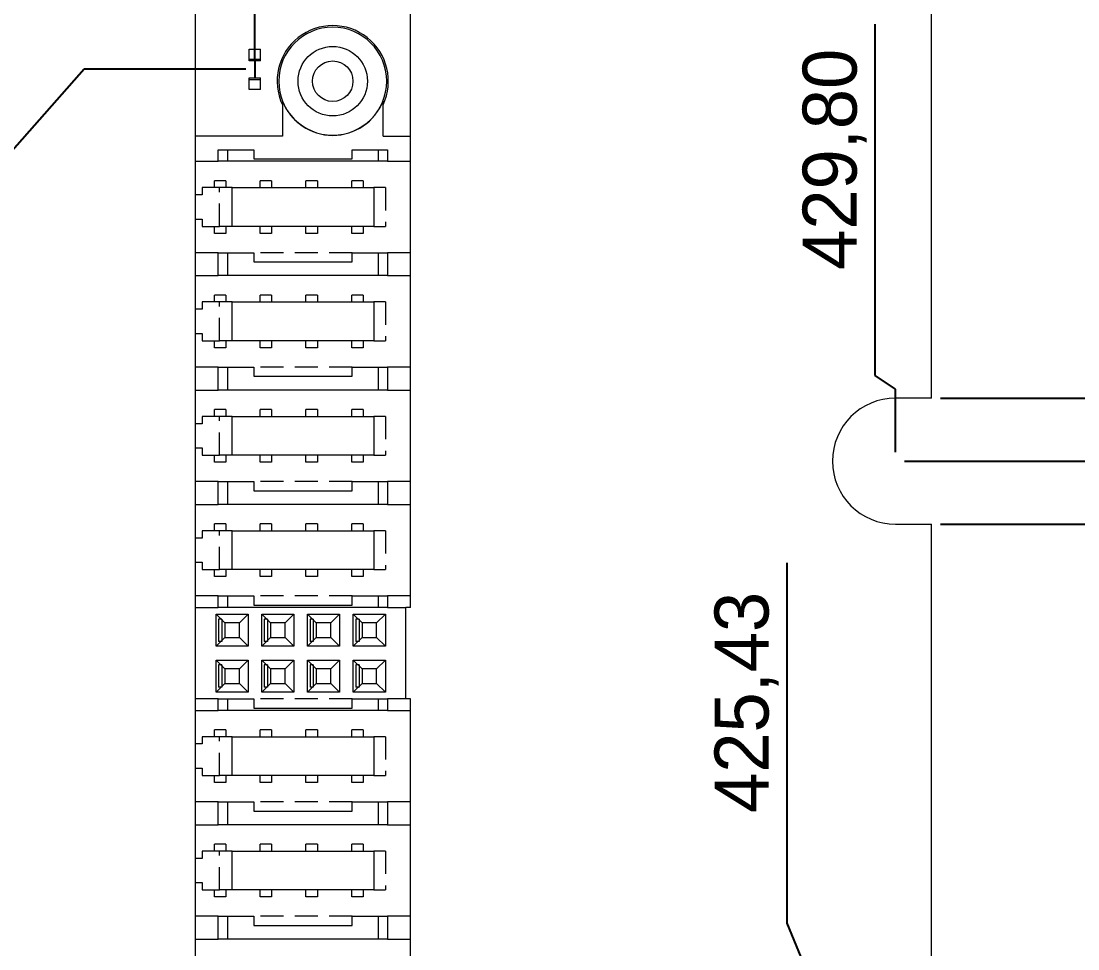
# Model space of a CAD drawing. Header units: millimetres. Extents: x -64 to 530, y -86 to 334.
# Drawn here: x 381.3 to 439.9, y 142.4 to 193.9 of the extents above; entities that cross this region are included whole.
import ezdxf

# ---------------------------------------------------------------- set-up
doc = ezdxf.new("R2010")
doc.units = ezdxf.units.MM
doc.header["$PDSIZE"] = -1
doc.linetypes.add('HIDDEN', pattern=[1.905, 1.27, -0.635])
doc.dimstyles.new('ISO-25', dxfattribs={"dimtxt": 2.5, "dimasz": 2.5, "dimexe": 1.25, "dimexo": 0.625, "dimtad": 1, "dimtxsty": 'Standard', "dimcen": 2.5, "dimadec": 0, "dimazin": 0, "dimtfac": 1, "dimtmove": 0, "dimatfit": 3, "dimfxl": 0, "dimarcsym": 0})

# ---------------------------------------------------------------- blocks, each defined once
blk = doc.blocks.new('*D35')
at = {"color": 0, "lineweight": -2}
for p, q in [((437.684, 297.079), (437.684, 315.579)), ((431.8, 293.079), (437.684, 297.079)), ((431.8, 279.9), (431.8, 293.079))]:
    blk.add_line(p, q, dxfattribs=at)
at = {"layer": 'Defpoints', "color": 0}
for p in [(437.684, 301.079), (431.8, 279.4), (0, 0)]:
    blk.add_point(p, dxfattribs=at)
at = {"color": 0, "insert": (435.434, 308.579), "char_height": 3, "attachment_point": 5, "rotation": 90}
blk.add_mtext('431,80', dxfattribs=at)
blk = doc.blocks.new('*D50')
at = {"color": 0, "lineweight": -2}
for p, q in [((411.281, 297.743), (411.281, 316.243)), ((415.9, 293.743), (411.281, 297.743)), ((415.9, 279.97), (415.9, 293.743))]:
    blk.add_line(p, q, dxfattribs=at)
at = {"layer": 'Defpoints', "color": 0}
for p in [(411.281, 301.743), (415.9, 279.47), (0, 0)]:
    blk.add_point(p, dxfattribs=at)
at = {"color": 0, "insert": (409.031, 309.243), "char_height": 3, "attachment_point": 5, "rotation": 90}
blk.add_mtext('415,90', dxfattribs=at)
blk = doc.blocks.new('*D51')
at = {"color": 0, "lineweight": -2}
for p, q in [((441.42, 274.4), (445.42, 275.871)), ((445.42, 275.871), (464.92, 275.871)), ((425.95, 274.4), (441.42, 274.4))]:
    blk.add_line(p, q, dxfattribs=at)
at = {"layer": 'Defpoints', "color": 0}
for p in [(449.42, 275.871), (425.45, 274.4), (0, 0)]:
    blk.add_point(p, dxfattribs=at)
at = {"color": 0, "insert": (457.42, 278.121), "char_height": 3, "attachment_point": 5}
blk.add_mtext('274,40', dxfattribs=at)
blk = doc.blocks.new('*D52')
at = {"color": 0, "lineweight": -2}
for p, q in [((423.283, 294.998), (423.283, 314.998)), ((425.45, 290.998), (423.283, 294.998)), ((425.45, 274.9), (425.45, 290.998))]:
    blk.add_line(p, q, dxfattribs=at)
at = {"layer": 'Defpoints', "color": 0}
for p in [(423.283, 298.998), (425.45, 274.4), (0, 0)]:
    blk.add_point(p, dxfattribs=at)
at = {"color": 0, "insert": (421.033, 307.248), "char_height": 3, "attachment_point": 5, "rotation": 90}
blk.add_mtext('425,45', dxfattribs=at)
blk = doc.blocks.new('*D53')
at = {"color": 0, "lineweight": -2}
for p, q in [((425.93, 198.05), (448.265, 198.05)), ((448.265, 198.05), (452.265, 194.721)), ((452.265, 194.721), (470.765, 194.721))]:
    blk.add_line(p, q, dxfattribs=at)
at = {"layer": 'Defpoints', "color": 0}
for p in [(425.43, 198.05), (456.265, 194.721), (0, 0)]:
    blk.add_point(p, dxfattribs=at)
at = {"color": 0, "insert": (463.765, 196.971), "char_height": 3, "attachment_point": 5}
blk.add_mtext('198,05', dxfattribs=at)
blk = doc.blocks.new('*D54')
at = {"color": 0, "lineweight": -2}
for p, q in [((450.176, 169.47), (454.176, 172.471)), ((454.176, 172.471), (473.176, 172.471)), ((430.3, 169.47), (450.176, 169.47))]:
    blk.add_line(p, q, dxfattribs=at)
at = {"layer": 'Defpoints', "color": 0}
for p in [(458.176, 172.471), (429.8, 169.47), (0, 0)]:
    blk.add_point(p, dxfattribs=at)
at = {"color": 0, "insert": (465.926, 174.721), "char_height": 3, "attachment_point": 5}
blk.add_mtext('169,47', dxfattribs=at)
blk = doc.blocks.new('*D56')
at = {"color": 0, "lineweight": -2}
for p, q in [((437.803, 215.414), (437.803, 235.414)), ((425.43, 211.414), (437.803, 215.414)), ((425.43, 198.55), (425.43, 211.414))]:
    blk.add_line(p, q, dxfattribs=at)
at = {"layer": 'Defpoints', "color": 0}
for p in [(437.803, 219.414), (425.43, 198.05), (0, 0)]:
    blk.add_point(p, dxfattribs=at)
at = {"color": 0, "insert": (435.553, 227.664), "char_height": 3, "attachment_point": 5, "rotation": 90}
blk.add_mtext('425,43', dxfattribs=at)
blk = doc.blocks.new('*D57')
at = {"color": 0, "lineweight": -2}
for p, q in [((428.671, 174.228), (428.671, 193.728)), ((429.8, 173.47), (428.671, 174.228)), ((429.8, 169.97), (429.8, 173.47))]:
    blk.add_line(p, q, dxfattribs=at)
at = {"layer": 'Defpoints', "color": 0}
for p in [(428.671, 178.228), (429.8, 169.47), (0, 0)]:
    blk.add_point(p, dxfattribs=at)
at = {"color": 0, "insert": (426.421, 186.228), "char_height": 3, "attachment_point": 5, "rotation": 90}
blk.add_mtext('429,80', dxfattribs=at)
blk = doc.blocks.new('*D58')
at = {"color": 0, "lineweight": -2}
for p, q in [((423.781, 143.834), (423.781, 163.834)), ((425.43, 139.834), (423.781, 143.834)), ((425.43, 133.55), (425.43, 139.834))]:
    blk.add_line(p, q, dxfattribs=at)
at = {"layer": 'Defpoints', "color": 0}
for p in [(423.781, 147.834), (425.43, 133.05), (0, 0)]:
    blk.add_point(p, dxfattribs=at)
at = {"color": 0, "insert": (421.531, 156.084), "char_height": 3, "attachment_point": 5, "rotation": 90}
blk.add_mtext('425,43', dxfattribs=at)
blk = doc.blocks.new('*D65')
at = {"color": 0, "lineweight": -2}
for p, q in [((432.3, 165.97), (448.401, 165.97)), ((448.401, 165.97), (452.401, 161.133)), ((452.401, 161.133), (471.401, 161.133))]:
    blk.add_line(p, q, dxfattribs=at)
at = {"layer": 'Defpoints', "color": 0}
for p in [(431.8, 165.97), (456.401, 161.133), (0, 0)]:
    blk.add_point(p, dxfattribs=at)
at = {"color": 0, "insert": (464.151, 163.383), "char_height": 3, "attachment_point": 5}
blk.add_mtext('165,97', dxfattribs=at)
blk = doc.blocks.new('*D66')
at = {"color": 0, "lineweight": -2}
for p, q in [((448.405, 172.97), (452.405, 180.55)), ((452.405, 180.55), (471.405, 180.55)), ((432.3, 172.97), (448.405, 172.97))]:
    blk.add_line(p, q, dxfattribs=at)
at = {"layer": 'Defpoints', "color": 0}
for p in [(456.405, 180.55), (431.8, 172.97), (0, 0)]:
    blk.add_point(p, dxfattribs=at)
at = {"color": 0, "insert": (464.155, 182.8), "char_height": 3, "attachment_point": 5}
blk.add_mtext('172,97', dxfattribs=at)
blk = doc.blocks.new('*D77')
at = {"color": 0, "lineweight": -2}
for p, q in [((404.526, 297.682), (404.526, 316.182)), ((412.401, 293.682), (404.526, 297.682)), ((412.401, 279.9), (412.401, 293.682))]:
    blk.add_line(p, q, dxfattribs=at)
at = {"layer": 'Defpoints', "color": 0}
for p in [(404.526, 301.682), (412.401, 279.4), (0, 0)]:
    blk.add_point(p, dxfattribs=at)
at = {"color": 0, "insert": (402.276, 309.182), "char_height": 3, "attachment_point": 5, "rotation": 90}
blk.add_mtext('412,40', dxfattribs=at)
blk = doc.blocks.new('*D78')
at = {"color": 0, "lineweight": -2}
for p, q in [((417.265, 297.291), (417.265, 315.791)), ((419.399, 293.291), (417.265, 297.291)), ((419.399, 279.9), (419.399, 293.291))]:
    blk.add_line(p, q, dxfattribs=at)
at = {"layer": 'Defpoints', "color": 0}
for p in [(417.265, 301.291), (419.399, 279.4), (0, 0)]:
    blk.add_point(p, dxfattribs=at)
at = {"color": 0, "insert": (415.015, 308.791), "char_height": 3, "attachment_point": 5, "rotation": 90}
blk.add_mtext('419,40', dxfattribs=at)
blk = doc.blocks.new('*D117')
at = {"color": 0, "lineweight": -2}
for p, q in [((384.771, 191.225), (380.771, 186.707)), ((393.742, 191.225), (384.771, 191.225)), ((380.771, 186.707), (362.771, 186.707))]:
    blk.add_line(p, q, dxfattribs=at)
at = {"layer": 'Defpoints', "color": 0}
for p in [(394.242, 191.225), (376.771, 186.707), (0, 0)]:
    blk.add_point(p, dxfattribs=at)
at = {"color": 0, "insert": (369.521, 188.957), "char_height": 3, "attachment_point": 5}
blk.add_mtext('191,23', dxfattribs=at)
blk = doc.blocks.new('*D118')
at = {"color": 0, "lineweight": -2}
for p, q in [((389.587, 199.576), (389.587, 219.576)), ((394.242, 195.576), (389.587, 199.576)), ((394.242, 191.725), (394.242, 195.576))]:
    blk.add_line(p, q, dxfattribs=at)
at = {"layer": 'Defpoints', "color": 0}
for p in [(389.587, 203.576), (394.242, 191.225), (0, 0)]:
    blk.add_point(p, dxfattribs=at)
at = {"color": 0, "insert": (387.337, 211.826), "char_height": 3, "attachment_point": 5, "rotation": 90}
blk.add_mtext('394,24', dxfattribs=at)
blk = doc.blocks.new('*D119')
at = {"color": 0, "lineweight": -2}
for p, q in [((393.843, 235.159), (393.843, 254.159)), ((396, 231.159), (393.843, 235.159)), ((396, 225.095), (396, 231.159))]:
    blk.add_line(p, q, dxfattribs=at)
at = {"layer": 'Defpoints', "color": 0}
for p in [(393.843, 239.159), (396, 224.595), (0, 0)]:
    blk.add_point(p, dxfattribs=at)
at = {"color": 0, "insert": (391.593, 246.909), "char_height": 3, "attachment_point": 5, "rotation": 90}
blk.add_mtext('396,00', dxfattribs=at)
blk = doc.blocks.new('*D142')
at = {"color": 0, "lineweight": -2}
for p, q in [((401.115, 224.595), (405.115, 228.426)), ((405.115, 228.426), (425.115, 228.426)), ((396.5, 224.595), (401.115, 224.595))]:
    blk.add_line(p, q, dxfattribs=at)
at = {"layer": 'Defpoints', "color": 0}
for p in [(409.115, 228.426), (396, 224.595), (0, 0)]:
    blk.add_point(p, dxfattribs=at)
at = {"color": 0, "insert": (417.365, 230.676), "char_height": 3, "attachment_point": 5}
blk.add_mtext('224,59', dxfattribs=at)

msp = doc.modelspace()

# ---------------------------------------------------------------- linework, layer by layer
at = {"color": 7, "linetype": 'Continuous', "lineweight": 15}
for p, q in [((431.8, 172.97), (431.8, 279.4)), ((390.94, 187.517), (390.94, 195.01)), ((402.878, 187.517), (402.878, 195.01)), ((395.766, 189.456), (395.766, 187.517)), ((401.354, 187.517), (401.354, 189.456)), ((395.766, 187.517), (390.94, 187.517)), ((390.94, 130.113), (390.94, 187.517)), ((401.354, 187.517), (402.878, 187.517)), ((402.878, 161.355), (402.878, 187.517)), ((392.21, 186.12), (392.21, 186.755)), ((392.21, 186.755), (394.179, 186.755)), ((392.718, 186.755), (392.718, 186.12)), ((394.179, 186.755), (394.179, 186.247)), ((399.64, 186.247), (399.64, 186.755)), ((399.64, 186.755), (401.608, 186.755)), ((401.1, 186.12), (401.1, 186.755)), ((401.608, 186.755), (401.608, 186.12)), ((401.608, 186.12), (392.21, 186.12)), ((394.179, 186.247), (399.64, 186.247)), ((392.972, 182.5), (392.972, 184.659)), ((392.972, 184.659), (400.846, 184.659)), ((400.846, 184.659), (400.846, 182.5)), ((400.846, 182.5), (392.972, 182.5)), ((392.21, 179.77), (392.21, 181.04)), ((392.21, 181.04), (394.179, 181.04)), ((392.718, 181.04), (392.718, 179.77)), ((394.179, 181.04), (394.179, 180.532)), ((399.64, 180.532), (399.64, 181.04)), ((399.64, 181.04), (401.608, 181.04)), ((401.1, 179.77), (401.1, 181.04)), ((401.608, 181.04), (401.608, 179.77)), ((394.179, 180.532), (399.64, 180.532)), ((401.608, 179.77), (392.21, 179.77)), ((392.972, 176.15), (392.972, 178.309)), ((392.972, 178.309), (400.846, 178.309)), ((400.846, 178.309), (400.846, 176.15)), ((400.846, 176.15), (392.972, 176.15)), ((392.21, 173.42), (392.21, 174.69)), ((392.21, 174.69), (394.179, 174.69)), ((392.718, 174.69), (392.718, 173.42)), ((394.179, 174.69), (394.179, 174.182)), ((399.64, 174.69), (401.608, 174.69)), ((399.64, 174.182), (399.64, 174.69)), ((401.1, 173.42), (401.1, 174.69)), ((401.608, 174.69), (401.608, 173.42)), ((394.179, 174.182), (399.64, 174.182)), ((401.608, 173.42), (392.21, 173.42)), ((431.8, 172.97), (429.8, 172.97)), ((392.972, 169.8), (392.972, 171.959)), ((392.972, 171.959), (400.846, 171.959)), ((400.846, 171.959), (400.846, 169.8)), ((400.846, 169.8), (392.972, 169.8)), ((392.21, 167.07), (392.21, 168.34)), ((392.21, 168.34), (394.179, 168.34)), ((392.718, 168.34), (392.718, 167.07)), ((394.179, 168.34), (394.179, 167.832)), ((399.64, 167.832), (399.64, 168.34)), ((399.64, 168.34), (401.608, 168.34)), ((401.1, 167.07), (401.1, 168.34)), ((401.608, 168.34), (401.608, 167.07)), ((394.179, 167.832), (399.64, 167.832)), ((401.608, 167.07), (392.21, 167.07)), ((392.972, 165.609), (400.846, 165.609)), ((392.972, 163.45), (392.972, 165.609)), ((400.846, 165.609), (400.846, 163.45)), ((429.8, 165.97), (431.8, 165.97)), ((431.8, 62.97), (431.8, 165.97)), ((400.846, 163.45), (392.972, 163.45)), ((392.21, 161.355), (392.21, 161.99)), ((392.21, 161.99), (394.179, 161.99)), ((392.718, 161.99), (392.718, 161.355)), ((394.179, 161.99), (394.179, 161.482)), ((399.64, 161.99), (401.608, 161.99)), ((399.64, 161.482), (399.64, 161.99)), ((401.1, 161.355), (401.1, 161.99)), ((401.608, 161.99), (401.608, 161.355)), ((401.608, 161.355), (392.21, 161.355)), ((394.179, 161.482), (399.64, 161.482)), ((402.624, 156.275), (402.624, 161.355)), ((402.878, 161.355), (402.624, 161.355)), ((392.566, 160.491), (392.083, 160.974)), ((392.083, 160.974), (393.861, 160.974)), ((392.083, 159.196), (392.083, 160.974)), ((393.378, 160.491), (393.861, 160.974)), ((393.861, 160.974), (393.861, 159.196)), ((395.106, 160.491), (394.623, 160.974)), ((394.623, 160.974), (396.401, 160.974)), ((394.623, 159.196), (394.623, 160.974)), ((395.918, 160.491), (396.401, 160.974)), ((396.401, 160.974), (396.401, 159.196)), ((397.163, 159.196), (397.163, 160.974)), ((397.646, 160.491), (397.163, 160.974)), ((397.163, 160.974), (398.941, 160.974)), ((398.458, 160.491), (398.941, 160.974)), ((398.941, 160.974), (398.941, 159.196)), ((399.703, 159.196), (399.703, 160.974)), ((400.186, 160.491), (399.703, 160.974)), ((399.703, 160.974), (401.481, 160.974)), ((400.998, 160.491), (401.481, 160.974)), ((401.481, 160.974), (401.481, 159.196)), ((393.378, 160.491), (392.566, 160.491)), ((392.566, 160.491), (392.566, 159.679)), ((393.378, 159.679), (393.378, 160.491)), ((395.918, 160.491), (395.106, 160.491)), ((395.106, 160.491), (395.106, 159.679)), ((395.918, 159.679), (395.918, 160.491)), ((397.646, 160.491), (397.646, 159.679)), ((398.458, 160.491), (397.646, 160.491)), ((398.458, 159.679), (398.458, 160.491)), ((400.186, 160.491), (400.186, 159.679)), ((400.998, 160.491), (400.186, 160.491)), ((400.998, 159.679), (400.998, 160.491)), ((392.566, 159.679), (392.083, 159.196)), ((392.566, 159.679), (393.378, 159.679)), ((393.861, 159.196), (393.378, 159.679)), ((395.106, 159.679), (394.623, 159.196)), ((395.106, 159.679), (395.918, 159.679)), ((396.401, 159.196), (395.918, 159.679)), ((397.646, 159.679), (397.163, 159.196)), ((397.646, 159.679), (398.458, 159.679)), ((398.941, 159.196), (398.458, 159.679)), ((400.186, 159.679), (399.703, 159.196)), ((400.186, 159.679), (400.998, 159.679)), ((401.481, 159.196), (400.998, 159.679)), ((393.861, 159.196), (392.083, 159.196)), ((396.401, 159.196), (394.623, 159.196)), ((398.941, 159.196), (397.163, 159.196)), ((401.481, 159.196), (399.703, 159.196)), ((392.566, 157.951), (392.083, 158.434)), ((392.083, 158.434), (393.861, 158.434)), ((392.083, 156.656), (392.083, 158.434)), ((393.378, 157.951), (393.861, 158.434)), ((393.861, 158.434), (393.861, 156.656)), ((394.623, 156.656), (394.623, 158.434)), ((395.106, 157.951), (394.623, 158.434)), ((394.623, 158.434), (396.401, 158.434)), ((395.918, 157.951), (396.401, 158.434)), ((396.401, 158.434), (396.401, 156.656)), ((397.646, 157.951), (397.163, 158.434)), ((397.163, 158.434), (398.941, 158.434)), ((397.163, 156.656), (397.163, 158.434)), ((398.458, 157.951), (398.941, 158.434)), ((398.941, 158.434), (398.941, 156.656)), ((399.703, 156.656), (399.703, 158.434)), ((400.186, 157.951), (399.703, 158.434)), ((399.703, 158.434), (401.481, 158.434)), ((400.998, 157.951), (401.481, 158.434)), ((401.481, 158.434), (401.481, 156.656)), ((393.378, 157.951), (392.566, 157.951)), ((392.566, 157.951), (392.566, 157.139)), ((393.378, 157.139), (393.378, 157.951)), ((395.106, 157.951), (395.106, 157.139)), ((395.918, 157.951), (395.106, 157.951)), ((395.918, 157.139), (395.918, 157.951)), ((398.458, 157.951), (397.646, 157.951)), ((397.646, 157.951), (397.646, 157.139)), ((398.458, 157.139), (398.458, 157.951)), ((400.186, 157.951), (400.186, 157.139)), ((400.998, 157.951), (400.186, 157.951)), ((400.998, 157.139), (400.998, 157.951)), ((392.566, 157.139), (392.083, 156.656)), ((393.861, 156.656), (392.083, 156.656)), ((392.566, 157.139), (393.378, 157.139)), ((393.861, 156.656), (393.378, 157.139)), ((395.106, 157.139), (394.623, 156.656)), ((396.401, 156.656), (394.623, 156.656)), ((395.106, 157.139), (395.918, 157.139)), ((396.401, 156.656), (395.918, 157.139)), ((397.646, 157.139), (397.163, 156.656)), ((398.941, 156.656), (397.163, 156.656)), ((397.646, 157.139), (398.458, 157.139)), ((398.941, 156.656), (398.458, 157.139)), ((400.186, 157.139), (399.703, 156.656)), ((401.481, 156.656), (399.703, 156.656)), ((400.186, 157.139), (400.998, 157.139)), ((401.481, 156.656), (400.998, 157.139)), ((392.21, 155.64), (392.21, 156.275)), ((392.21, 156.275), (394.179, 156.275)), ((392.718, 156.275), (392.718, 155.64)), ((394.179, 156.275), (394.179, 155.767)), ((399.64, 156.275), (401.608, 156.275)), ((399.64, 155.767), (399.64, 156.275)), ((401.1, 155.64), (401.1, 156.275)), ((401.608, 156.275), (401.608, 155.64)), ((402.878, 156.275), (402.624, 156.275)), ((402.878, 130.113), (402.878, 156.275)), ((401.608, 155.64), (392.21, 155.64)), ((394.179, 155.767), (399.64, 155.767)), ((392.972, 152.02), (392.972, 154.179)), ((392.972, 154.179), (400.846, 154.179)), ((400.846, 154.179), (400.846, 152.02)), ((400.846, 152.02), (392.972, 152.02)), ((392.21, 149.29), (392.21, 150.56)), ((392.21, 150.56), (394.179, 150.56)), ((392.718, 150.56), (392.718, 149.29)), ((394.179, 150.56), (394.179, 150.052)), ((399.64, 150.56), (401.608, 150.56)), ((399.64, 150.052), (399.64, 150.56)), ((401.1, 149.29), (401.1, 150.56)), ((401.608, 150.56), (401.608, 149.29)), ((394.179, 150.052), (399.64, 150.052)), ((401.608, 149.29), (392.21, 149.29)), ((392.972, 145.67), (392.972, 147.829)), ((392.972, 147.829), (400.846, 147.829)), ((400.846, 147.829), (400.846, 145.67)), ((400.846, 145.67), (392.972, 145.67)), ((392.21, 142.94), (392.21, 144.21)), ((392.21, 144.21), (394.179, 144.21)), ((392.718, 144.21), (392.718, 142.94)), ((394.179, 144.21), (394.179, 143.702)), ((399.64, 143.702), (399.64, 144.21)), ((399.64, 144.21), (401.608, 144.21)), ((401.1, 142.94), (401.1, 144.21)), ((401.608, 144.21), (401.608, 142.94)), ((394.179, 143.702), (399.64, 143.702)), ((401.608, 142.94), (392.21, 142.94))]:
    msp.add_line(p, q, dxfattribs=at)
at = {"color": 7, "linetype": 'HIDDEN', "lineweight": 0}
for p, q in [((393.925, 191.696), (393.925, 192.343)), ((393.925, 192.343), (394.56, 192.343)), ((394.56, 191.696), (394.56, 192.343)), ((393.925, 191.784), (394.56, 191.784)), ((394.56, 191.696), (393.925, 191.696)), ((393.925, 190.108), (393.925, 190.755)), ((393.925, 190.755), (394.56, 190.755)), ((393.925, 190.667), (394.56, 190.667)), ((394.56, 190.108), (394.56, 190.755)), ((394.56, 190.108), (393.925, 190.108)), ((390.94, 186.12), (392.21, 186.12)), ((401.608, 186.12), (402.878, 186.12)), ((392.629, 185.04), (391.994, 185.04)), ((391.994, 184.659), (391.994, 185.04)), ((392.629, 185.04), (392.629, 184.659)), ((394.534, 184.659), (394.534, 185.04)), ((395.169, 185.04), (394.534, 185.04)), ((395.169, 185.04), (395.169, 184.659)), ((397.709, 185.04), (397.074, 185.04)), ((397.074, 184.659), (397.074, 185.04)), ((397.709, 185.04), (397.709, 184.659)), ((400.249, 185.04), (399.614, 185.04)), ((399.614, 184.659), (399.614, 185.04)), ((400.249, 185.04), (400.249, 184.659)), ((391.321, 184.253), (390.94, 184.253)), ((392.274, 184.659), (391.321, 184.659)), ((391.321, 184.659), (391.321, 184.253)), ((392.972, 184.659), (392.274, 184.659)), ((392.274, 182.5), (392.274, 184.659)), ((401.481, 184.659), (400.846, 184.659)), ((401.481, 184.659), (401.481, 182.5)), ((390.94, 182.907), (391.321, 182.907)), ((391.321, 182.907), (391.321, 182.5)), ((391.321, 182.5), (392.274, 182.5)), ((391.994, 182.119), (391.994, 182.5)), ((392.972, 182.5), (392.274, 182.5)), ((392.629, 182.5), (392.629, 182.119)), ((394.534, 182.119), (394.534, 182.5)), ((395.169, 182.5), (395.169, 182.119)), ((397.074, 182.119), (397.074, 182.5)), ((397.709, 182.5), (397.709, 182.119)), ((399.614, 182.119), (399.614, 182.5)), ((400.249, 182.5), (400.249, 182.119)), ((400.846, 182.5), (401.481, 182.5)), ((392.629, 182.119), (391.994, 182.119)), ((395.169, 182.119), (394.534, 182.119)), ((397.709, 182.119), (397.074, 182.119)), ((400.249, 182.119), (399.614, 182.119)), ((392.21, 181.04), (390.94, 181.04)), ((399.64, 181.04), (394.179, 181.04)), ((402.878, 181.04), (401.608, 181.04)), ((390.94, 179.77), (392.21, 179.77)), ((401.608, 179.77), (402.878, 179.77)), ((392.274, 178.309), (391.321, 178.309)), ((391.321, 178.309), (391.321, 177.903)), ((392.629, 178.69), (391.994, 178.69)), ((391.994, 178.309), (391.994, 178.69)), ((392.972, 178.309), (392.274, 178.309)), ((392.274, 176.15), (392.274, 178.309)), ((392.629, 178.69), (392.629, 178.309)), ((395.169, 178.69), (394.534, 178.69)), ((394.534, 178.309), (394.534, 178.69)), ((395.169, 178.69), (395.169, 178.309)), ((397.709, 178.69), (397.074, 178.69)), ((397.074, 178.309), (397.074, 178.69)), ((397.709, 178.69), (397.709, 178.309)), ((400.249, 178.69), (399.614, 178.69)), ((399.614, 178.309), (399.614, 178.69)), ((400.249, 178.69), (400.249, 178.309)), ((401.481, 178.309), (400.846, 178.309)), ((401.481, 178.309), (401.481, 176.15)), ((391.321, 177.903), (390.94, 177.903)), ((390.94, 176.557), (391.321, 176.557)), ((391.321, 176.557), (391.321, 176.15)), ((391.321, 176.15), (392.274, 176.15)), ((391.994, 175.769), (391.994, 176.15)), ((392.972, 176.15), (392.274, 176.15)), ((392.629, 176.15), (392.629, 175.769)), ((394.534, 175.769), (394.534, 176.15)), ((395.169, 176.15), (395.169, 175.769)), ((397.074, 175.769), (397.074, 176.15)), ((397.709, 176.15), (397.709, 175.769)), ((399.614, 175.769), (399.614, 176.15)), ((400.249, 176.15), (400.249, 175.769)), ((400.846, 176.15), (401.481, 176.15)), ((392.629, 175.769), (391.994, 175.769)), ((395.169, 175.769), (394.534, 175.769)), ((397.709, 175.769), (397.074, 175.769)), ((400.249, 175.769), (399.614, 175.769)), ((392.21, 174.69), (390.94, 174.69)), ((399.64, 174.69), (394.179, 174.69)), ((402.878, 174.69), (401.608, 174.69)), ((390.94, 173.42), (392.21, 173.42)), ((401.608, 173.42), (402.878, 173.42)), ((391.321, 171.959), (391.321, 171.553)), ((392.274, 171.959), (391.321, 171.959)), ((391.994, 171.959), (391.994, 172.34)), ((392.629, 172.34), (391.994, 172.34)), ((392.972, 171.959), (392.274, 171.959)), ((392.274, 169.8), (392.274, 171.959)), ((392.629, 172.34), (392.629, 171.959)), ((395.169, 172.34), (394.534, 172.34)), ((394.534, 171.959), (394.534, 172.34)), ((395.169, 172.34), (395.169, 171.959)), ((397.709, 172.34), (397.074, 172.34)), ((397.074, 171.959), (397.074, 172.34)), ((397.709, 172.34), (397.709, 171.959)), ((400.249, 172.34), (399.614, 172.34)), ((399.614, 171.959), (399.614, 172.34)), ((400.249, 172.34), (400.249, 171.959)), ((401.481, 171.959), (400.846, 171.959)), ((401.481, 171.959), (401.481, 169.8)), ((391.321, 171.553), (390.94, 171.553)), ((390.94, 170.207), (391.321, 170.207)), ((391.321, 170.207), (391.321, 169.8)), ((391.321, 169.8), (392.274, 169.8)), ((391.994, 169.419), (391.994, 169.8)), ((392.972, 169.8), (392.274, 169.8)), ((392.629, 169.8), (392.629, 169.419)), ((394.534, 169.419), (394.534, 169.8)), ((395.169, 169.8), (395.169, 169.419)), ((397.074, 169.419), (397.074, 169.8)), ((397.709, 169.8), (397.709, 169.419)), ((399.614, 169.419), (399.614, 169.8)), ((400.249, 169.8), (400.249, 169.419)), ((400.846, 169.8), (401.481, 169.8)), ((392.629, 169.419), (391.994, 169.419)), ((395.169, 169.419), (394.534, 169.419)), ((397.709, 169.419), (397.074, 169.419)), ((400.249, 169.419), (399.614, 169.419)), ((392.21, 168.34), (390.94, 168.34)), ((399.64, 168.34), (394.179, 168.34)), ((402.878, 168.34), (401.608, 168.34)), ((390.94, 167.07), (392.21, 167.07)), ((401.608, 167.07), (402.878, 167.07)), ((391.321, 165.609), (391.321, 165.203)), ((392.274, 165.609), (391.321, 165.609)), ((391.994, 165.609), (391.994, 165.99)), ((392.629, 165.99), (391.994, 165.99)), ((392.274, 163.45), (392.274, 165.609)), ((392.972, 165.609), (392.274, 165.609)), ((392.629, 165.99), (392.629, 165.609)), ((395.169, 165.99), (394.534, 165.99)), ((394.534, 165.609), (394.534, 165.99)), ((395.169, 165.99), (395.169, 165.609)), ((397.074, 165.609), (397.074, 165.99)), ((397.709, 165.99), (397.074, 165.99)), ((397.709, 165.99), (397.709, 165.609)), ((399.614, 165.609), (399.614, 165.99)), ((400.249, 165.99), (399.614, 165.99)), ((400.249, 165.99), (400.249, 165.609)), ((401.481, 165.609), (400.846, 165.609)), ((401.481, 165.609), (401.481, 163.45)), ((391.321, 165.203), (390.94, 165.203)), ((390.94, 163.857), (391.321, 163.857)), ((391.321, 163.857), (391.321, 163.45)), ((391.321, 163.45), (392.274, 163.45)), ((391.994, 163.069), (391.994, 163.45)), ((392.629, 163.069), (391.994, 163.069)), ((392.972, 163.45), (392.274, 163.45)), ((392.629, 163.45), (392.629, 163.069)), ((394.534, 163.069), (394.534, 163.45)), ((395.169, 163.069), (394.534, 163.069)), ((395.169, 163.45), (395.169, 163.069)), ((397.074, 163.069), (397.074, 163.45)), ((397.709, 163.069), (397.074, 163.069)), ((397.709, 163.45), (397.709, 163.069)), ((399.614, 163.069), (399.614, 163.45)), ((400.249, 163.069), (399.614, 163.069)), ((400.249, 163.45), (400.249, 163.069)), ((400.846, 163.45), (401.481, 163.45)), ((392.21, 161.99), (390.94, 161.99)), ((399.64, 161.99), (394.179, 161.99)), ((402.878, 161.99), (401.608, 161.99)), ((390.94, 161.355), (392.21, 161.355)), ((401.608, 161.355), (402.624, 161.355)), ((392.401, 160.707), (392.223, 160.707)), ((392.223, 160.707), (392.223, 159.463)), ((392.401, 160.707), (392.401, 159.463)), ((394.941, 160.707), (394.763, 160.707)), ((394.763, 160.707), (394.763, 159.463)), ((394.941, 160.707), (394.941, 159.463)), ((397.481, 160.707), (397.303, 160.707)), ((397.303, 160.707), (397.303, 159.463)), ((397.481, 160.707), (397.481, 159.463)), ((400.021, 160.707), (399.843, 160.707)), ((399.843, 160.707), (399.843, 159.463)), ((400.021, 160.707), (400.021, 159.463)), ((392.401, 159.463), (392.223, 159.463)), ((394.941, 159.463), (394.763, 159.463)), ((397.481, 159.463), (397.303, 159.463)), ((400.021, 159.463), (399.843, 159.463)), ((392.401, 158.167), (392.223, 158.167)), ((392.223, 158.167), (392.223, 156.923)), ((392.401, 158.167), (392.401, 156.923)), ((394.941, 158.167), (394.763, 158.167)), ((394.763, 158.167), (394.763, 156.923)), ((394.941, 158.167), (394.941, 156.923)), ((397.481, 158.167), (397.303, 158.167)), ((397.303, 158.167), (397.303, 156.923)), ((397.481, 158.167), (397.481, 156.923)), ((400.021, 158.167), (399.843, 158.167)), ((399.843, 158.167), (399.843, 156.923)), ((400.021, 158.167), (400.021, 156.923)), ((392.401, 156.923), (392.223, 156.923)), ((394.941, 156.923), (394.763, 156.923)), ((397.481, 156.923), (397.303, 156.923)), ((400.021, 156.923), (399.843, 156.923)), ((392.21, 156.275), (390.94, 156.275)), ((399.64, 156.275), (394.179, 156.275)), ((402.624, 156.275), (401.608, 156.275)), ((390.94, 155.64), (392.21, 155.64)), ((401.608, 155.64), (402.878, 155.64)), ((392.629, 154.56), (391.994, 154.56)), ((391.994, 154.179), (391.994, 154.56)), ((392.629, 154.56), (392.629, 154.179)), ((394.534, 154.179), (394.534, 154.56)), ((395.169, 154.56), (394.534, 154.56)), ((395.169, 154.56), (395.169, 154.179)), ((397.074, 154.179), (397.074, 154.56)), ((397.709, 154.56), (397.074, 154.56)), ((397.709, 154.56), (397.709, 154.179)), ((399.614, 154.179), (399.614, 154.56)), ((400.249, 154.56), (399.614, 154.56)), ((400.249, 154.56), (400.249, 154.179)), ((391.321, 153.773), (390.94, 153.773)), ((392.274, 154.179), (391.321, 154.179)), ((391.321, 154.179), (391.321, 153.773)), ((392.972, 154.179), (392.274, 154.179)), ((392.274, 152.02), (392.274, 154.179)), ((401.481, 154.179), (400.846, 154.179)), ((401.481, 154.179), (401.481, 152.02)), ((390.94, 152.427), (391.321, 152.427)), ((391.321, 152.427), (391.321, 152.02)), ((391.321, 152.02), (392.274, 152.02)), ((391.994, 151.639), (391.994, 152.02)), ((392.972, 152.02), (392.274, 152.02)), ((392.629, 152.02), (392.629, 151.639)), ((394.534, 151.639), (394.534, 152.02)), ((395.169, 152.02), (395.169, 151.639)), ((397.074, 151.639), (397.074, 152.02)), ((397.709, 152.02), (397.709, 151.639)), ((399.614, 151.639), (399.614, 152.02)), ((400.249, 152.02), (400.249, 151.639)), ((400.846, 152.02), (401.481, 152.02)), ((392.629, 151.639), (391.994, 151.639)), ((395.169, 151.639), (394.534, 151.639)), ((397.709, 151.639), (397.074, 151.639)), ((400.249, 151.639), (399.614, 151.639)), ((392.21, 150.56), (390.94, 150.56)), ((399.64, 150.56), (394.179, 150.56)), ((402.878, 150.56), (401.608, 150.56)), ((390.94, 149.29), (392.21, 149.29)), ((401.608, 149.29), (402.878, 149.29)), ((392.274, 147.829), (391.321, 147.829)), ((391.321, 147.829), (391.321, 147.423)), ((391.994, 147.829), (391.994, 148.21)), ((392.629, 148.21), (391.994, 148.21)), ((392.972, 147.829), (392.274, 147.829)), ((392.274, 145.67), (392.274, 147.829)), ((392.629, 148.21), (392.629, 147.829)), ((394.534, 147.829), (394.534, 148.21)), ((395.169, 148.21), (394.534, 148.21)), ((395.169, 148.21), (395.169, 147.829)), ((397.074, 147.829), (397.074, 148.21)), ((397.709, 148.21), (397.074, 148.21)), ((397.709, 148.21), (397.709, 147.829)), ((399.614, 147.829), (399.614, 148.21)), ((400.249, 148.21), (399.614, 148.21)), ((400.249, 148.21), (400.249, 147.829)), ((401.481, 147.829), (400.846, 147.829)), ((401.481, 147.829), (401.481, 145.67)), ((391.321, 147.423), (390.94, 147.423)), ((390.94, 146.077), (391.321, 146.077)), ((391.321, 146.077), (391.321, 145.67)), ((391.321, 145.67), (392.274, 145.67)), ((391.994, 145.289), (391.994, 145.67)), ((392.972, 145.67), (392.274, 145.67)), ((392.629, 145.67), (392.629, 145.289)), ((394.534, 145.289), (394.534, 145.67)), ((395.169, 145.67), (395.169, 145.289)), ((397.074, 145.289), (397.074, 145.67)), ((397.709, 145.67), (397.709, 145.289)), ((399.614, 145.289), (399.614, 145.67)), ((400.249, 145.67), (400.249, 145.289)), ((400.846, 145.67), (401.481, 145.67)), ((392.629, 145.289), (391.994, 145.289)), ((395.169, 145.289), (394.534, 145.289)), ((397.709, 145.289), (397.074, 145.289)), ((400.249, 145.289), (399.614, 145.289)), ((392.21, 144.21), (390.94, 144.21)), ((399.64, 144.21), (394.179, 144.21)), ((402.878, 144.21), (401.608, 144.21)), ((390.94, 142.94), (392.21, 142.94)), ((401.608, 142.94), (402.878, 142.94))]:
    msp.add_line(p, q, dxfattribs=at)
msp.add_line((394.242, 191.696), (394.242, 190.755))
at = {"color": 7, "linetype": 'Continuous', "lineweight": 15}
for radius in [1.927, 1.125]:
    msp.add_circle((398.56, 190.565), radius, dxfattribs=at)
for centre, radius, start, end in [((398.56, 190.565), 3.086, 334.87044, 205.12956), ((398.56, 190.565), 2.997, 90, 270), ((398.56, 190.565), 2.997, 270, 90), ((398.56, 190.565), 3.006, 201.649, 338.351), ((429.8, 169.47), 3.5, 90, 270)]:
    msp.add_arc(centre, radius, start, end, dxfattribs=at)

# ---------------------------------------------------------------- dimensions: what is measured, and where the dimension line sits
for feature_location, offset, dtype, picture, middle in [((415.9, 279.47), (-4.619, 22.273), 1, '*D50', (409.031, 309.243)), ((412.401, 279.4), (-7.875, 22.282), 1, '*D77', (402.276, 309.182)), ((419.399, 279.4), (-2.134, 21.891), 1, '*D78', (415.015, 308.791)), ((431.8, 279.4), (5.884, 21.679), 1, '*D35', (435.434, 308.579)), ((425.45, 274.4), (-2.167, 24.598), 1, '*D52', (421.033, 307.248)), ((425.45, 274.4), (23.97, 1.471), 0, '*D51', (457.42, 278.121)), ((396, 224.595), (-2.157, 14.564), 1, '*D119', (391.593, 246.909)), ((425.43, 198.05), (12.373, 21.364), 1, '*D56', (435.553, 227.664)), ((396, 224.59499), (13.11539, 3.83088), 0, '*D142', (417.3654, 230.67587)), ((394.242, 191.225), (-4.655, 12.351), 1, '*D118', (387.337, 211.826)), ((425.43, 198.05), (30.835, -3.329), 0, '*D53', (463.765, 196.971)), ((429.8, 169.47), (-1.129, 8.758), 1, '*D57', (426.421, 186.228)), ((394.242, 191.2254), (-17.4707, -4.5184), 0, '*D117', (369.5213, 188.957)), ((431.8, 172.97), (24.605, 7.58), 0, '*D66', (464.155, 182.8)), ((429.8, 169.47), (28.376, 3.001), 0, '*D54', (465.926, 174.721)), ((431.8, 165.97), (24.601, -4.837), 0, '*D65', (464.151, 163.383)), ((425.43, 133.05), (-1.649, 14.784), 1, '*D58', (421.531, 156.084))]:
    dim = msp.add_ordinate_dim(feature_location=feature_location, offset=offset, dtype=dtype, origin=(0, 0), dimstyle='ISO-25', override={"dimtxt": 3, "dimasz": 2, "dimexe": 0.5, "dimexo": 0.5, "dimgap": 0.5, "dimzin": 0, "dimadec": 2, "dimtzin": 0})
    dim.commit()
    dim.dimension.update_dxf_attribs({"geometry": picture, "text_midpoint": middle})

doc.saveas('drawing.dxf')
